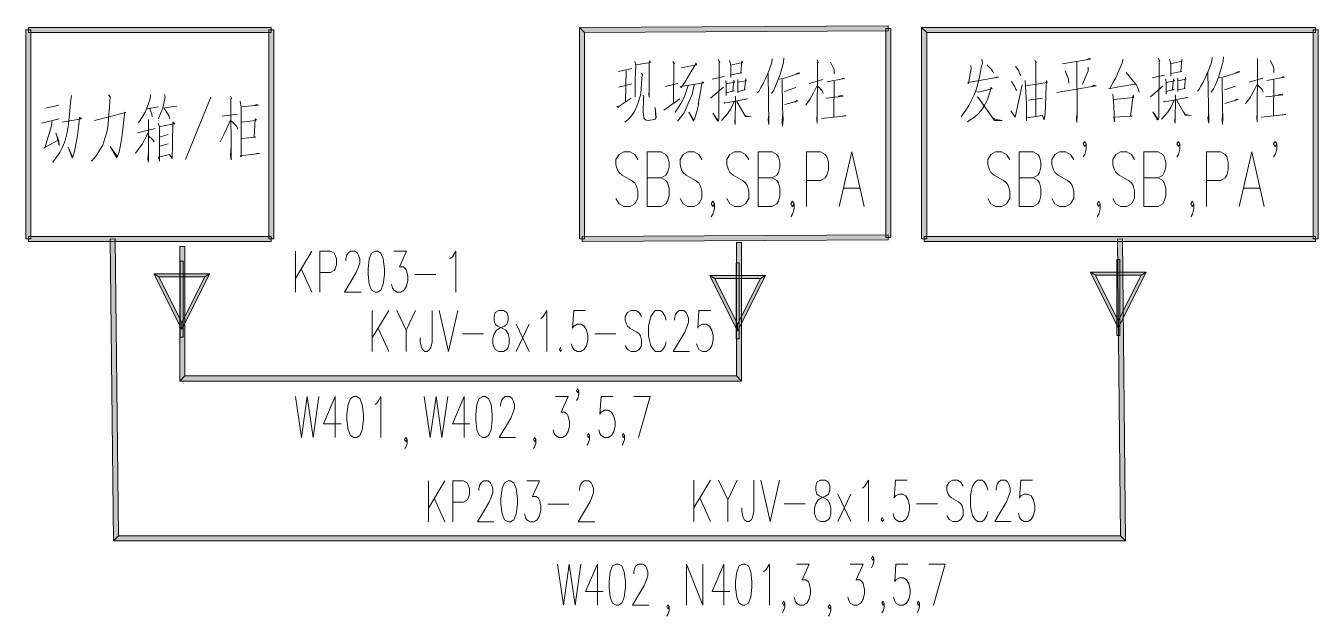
# Model space of a CAD drawing. Header units: millimetres. Extents: x 0 to 586, y 0 to 414.
# Drawn here: x 416.8 to 507.1, y 272 to 313.3 of the extents above; entities that cross this region are included whole.
import ezdxf

# ---------------------------------------------------------------- set-up
doc = ezdxf.new("R2010")
doc.units = ezdxf.units.MM

msp = doc.modelspace()

# ---------------------------------------------------------------- hatches: boundary and pattern name
h = msp.add_hatch(color=0)
h.dxf.hatch_style = 2
h.paths.add_polyline_path([(416.7505, 313.016194), (417.106806, 313.016194), (417.106806, 298.400611), (416.7505, 298.400611)])
h = msp.add_hatch(color=0)
h.dxf.hatch_style = 2
h.paths.add_polyline_path([(433.920194, 313.196111), (433.920194, 312.839806), (416.930417, 312.839806), (416.930417, 313.196111)])
h = msp.add_hatch(color=0)
h.dxf.hatch_style = 2
h.paths.add_polyline_path([(434.096583, 298.400611), (433.740278, 298.400611), (433.740278, 313.016194), (434.096583, 313.016194)])
h = msp.add_hatch(color=0)
h.dxf.hatch_style = 2
h.paths.add_polyline_path([(477.0755, 313.301944), (477.0755, 312.945639), (455.827694, 312.839806), (455.474917, 313.192583)])
h = msp.add_hatch(color=0)
h.dxf.hatch_style = 2
h.paths.add_polyline_path([(455.474917, 313.192583), (455.827694, 312.839806), (455.827694, 298.400611), (455.474917, 298.400611)])
h = msp.add_hatch(color=0)
h.dxf.hatch_style = 2
h.paths.add_polyline_path([(477.251889, 298.506444), (476.899111, 298.506444), (476.899111, 313.125556), (477.251889, 313.125556)])
h = msp.add_hatch(color=0)
h.dxf.hatch_style = 2
h.paths.add_polyline_path([(506.959306, 313.196111), (506.959306, 312.839806), (479.760139, 312.839806), (479.403833, 313.196111)])
h = msp.add_hatch(color=0)
h.dxf.hatch_style = 2
h.paths.add_polyline_path([(479.403833, 313.196111), (479.760139, 312.839806), (479.760139, 298.400611), (479.403833, 298.400611)])
h = msp.add_hatch(color=0)
h.dxf.hatch_style = 2
h.paths.add_polyline_path([(507.139222, 298.400611), (506.782917, 298.400611), (506.782917, 313.016194), (507.139222, 313.016194)])
h = msp.add_hatch(color=0)
h.dxf.hatch_style = 2
h.paths.add_polyline_path([(416.930417, 298.220694), (416.930417, 298.577), (433.920194, 298.577), (433.920194, 298.220694)])
h = msp.add_hatch(color=0)
h.dxf.hatch_style = 2
h.paths.add_polyline_path([(422.656, 298.397083), (423.008778, 298.400611), (423.223972, 277.646694), (422.871194, 277.290389)])
h = msp.add_hatch(color=0)
h.dxf.hatch_style = 2
h.paths.add_polyline_path([(455.651306, 298.220694), (455.651306, 298.577), (477.0755, 298.682833), (477.0755, 298.330056)])
h = msp.add_hatch(color=0)
h.dxf.hatch_style = 2
h.paths.add_polyline_path([(479.580222, 298.220694), (479.580222, 298.577), (506.959306, 298.577), (506.959306, 298.220694)])
h = msp.add_hatch(color=0)
h.dxf.hatch_style = 2
h.paths.add_polyline_path([(493.666639, 277.290389), (493.306806, 277.646694), (493.095139, 298.397083), (493.447917, 298.400611)])
h = msp.add_hatch(color=0)
h.dxf.hatch_style = 2
h.paths.add_polyline_path([(427.520806, 297.874972), (427.873583, 297.874972), (427.873583, 288.819167), (427.520806, 288.462861)])
h = msp.add_hatch(color=0)
h.dxf.hatch_style = 2
h.paths.add_polyline_path([(466.816722, 288.462861), (466.463944, 288.819167), (466.463944, 298.160722), (466.816722, 298.160722)])
h = msp.add_hatch(color=0)
h.dxf.hatch_style = 2
h.paths.add_polyline_path([(427.764222, 291.532028), (427.552556, 291.532028), (427.552556, 296.855444), (427.764222, 296.855444)])
h = msp.add_hatch(color=0)
h.dxf.hatch_style = 2
h.paths.add_polyline_path([(466.640333, 291.412083), (466.425139, 291.412083), (466.425139, 296.7355), (466.640333, 296.7355)])
h = msp.add_hatch(color=0)
h.dxf.hatch_style = 2
h.paths.add_polyline_path([(493.271528, 291.651972), (493.056333, 291.651972), (493.056333, 296.975389), (493.271528, 296.975389)])
h = msp.add_hatch(color=0)
h.dxf.hatch_style = 2
h.paths.add_polyline_path([(429.605722, 295.969972), (429.26, 295.754778), (426.056778, 295.754778), (425.711056, 295.969972)])
h = msp.add_hatch(color=0)
h.dxf.hatch_style = 2
h.paths.add_polyline_path([(425.711056, 295.969972), (426.056778, 295.754778), (427.658389, 292.551556), (427.658389, 292.075306)])
h = msp.add_hatch(color=0)
h.dxf.hatch_style = 2
h.paths.add_polyline_path([(427.658389, 292.075306), (427.658389, 292.551556), (429.26, 295.754778), (429.605722, 295.969972)])
h = msp.add_hatch(color=0)
h.dxf.hatch_style = 2
h.paths.add_polyline_path([(468.478306, 295.8465), (468.136111, 295.634833), (464.929361, 295.634833), (464.587167, 295.8465)])
h = msp.add_hatch(color=0)
h.dxf.hatch_style = 2
h.paths.add_polyline_path([(464.587167, 295.8465), (464.929361, 295.634833), (466.5345, 292.431611), (466.5345, 291.955361)])
h = msp.add_hatch(color=0)
h.dxf.hatch_style = 2
h.paths.add_polyline_path([(466.5345, 291.955361), (466.5345, 292.431611), (468.136111, 295.634833), (468.478306, 295.8465)])
h = msp.add_hatch(color=0)
h.dxf.hatch_style = 2
h.paths.add_polyline_path([(495.1095, 296.086389), (494.767306, 295.874722), (491.560556, 295.874722), (491.218361, 296.086389)])
h = msp.add_hatch(color=0)
h.dxf.hatch_style = 2
h.paths.add_polyline_path([(491.218361, 296.086389), (491.560556, 295.874722), (493.162167, 292.6715), (493.162167, 292.19525)])
h = msp.add_hatch(color=0)
h.dxf.hatch_style = 2
h.paths.add_polyline_path([(493.162167, 292.19525), (493.162167, 292.6715), (494.767306, 295.874722), (495.1095, 296.086389)])
h = msp.add_hatch(color=0)
h.dxf.hatch_style = 2
h.paths.add_polyline_path([(427.520806, 288.462861), (427.873583, 288.819167), (466.463944, 288.819167), (466.816722, 288.462861)])
h = msp.add_hatch(color=0)
h.dxf.hatch_style = 2
h.paths.add_polyline_path([(422.871194, 277.290389), (423.223972, 277.646694), (493.306806, 277.646694), (493.666639, 277.290389)])

# ---------------------------------------------------------------- linework, layer by layer
at = {"color": 0, "lineweight": 0}
for points in [[(416.7505, 313.016194), (417.106806, 313.016194), (417.106806, 298.400611), (416.7505, 298.400611)], [(433.920194, 313.196111), (433.920194, 312.839806), (416.930417, 312.839806), (416.930417, 313.196111)], [(434.096583, 298.400611), (433.740278, 298.400611), (433.740278, 313.016194), (434.096583, 313.016194)], [(477.0755, 313.301944), (477.0755, 312.945639), (455.827694, 312.839806), (455.474917, 313.192583)], [(455.474917, 313.192583), (455.827694, 312.839806), (455.827694, 298.400611), (455.474917, 298.400611)], [(477.251889, 298.506444), (476.899111, 298.506444), (476.899111, 313.125556), (477.251889, 313.125556)], [(506.959306, 313.196111), (506.959306, 312.839806), (479.760139, 312.839806), (479.403833, 313.196111)], [(479.403833, 313.196111), (479.760139, 312.839806), (479.760139, 298.400611), (479.403833, 298.400611)], [(507.139222, 298.400611), (506.782917, 298.400611), (506.782917, 313.016194), (507.139222, 313.016194)], [(416.930417, 298.220694), (416.930417, 298.577), (433.920194, 298.577), (433.920194, 298.220694)], [(422.656, 298.397083), (423.008778, 298.400611), (423.223972, 277.646694), (422.871194, 277.290389)], [(455.651306, 298.220694), (455.651306, 298.577), (477.0755, 298.682833), (477.0755, 298.330056)], [(479.580222, 298.220694), (479.580222, 298.577), (506.959306, 298.577), (506.959306, 298.220694)], [(493.666639, 277.290389), (493.306806, 277.646694), (493.095139, 298.397083), (493.447917, 298.400611)], [(427.520806, 297.874972), (427.873583, 297.874972), (427.873583, 288.819167), (427.520806, 288.462861)], [(441.173306, 297.550417), (440.929889, 297.412833), (440.764083, 297.003611), (440.682944, 296.319222), (440.682944, 295.91), (440.764083, 295.229139), (440.929889, 294.819917), (441.173306, 294.682333), (441.339111, 294.682333), (441.582528, 294.819917), (441.748333, 295.229139), (441.829472, 295.91), (441.829472, 296.319222), (441.748333, 297.003611), (441.582528, 297.412833), (441.339111, 297.550417)], [(466.816722, 288.462861), (466.463944, 288.819167), (466.463944, 298.160722), (466.816722, 298.160722)], [(427.764222, 291.532028), (427.552556, 291.532028), (427.552556, 296.855444), (427.764222, 296.855444)], [(466.640333, 291.412083), (466.425139, 291.412083), (466.425139, 296.7355), (466.640333, 296.7355)], [(493.271528, 291.651972), (493.056333, 291.651972), (493.056333, 296.975389), (493.271528, 296.975389)], [(429.605722, 295.969972), (429.26, 295.754778), (426.056778, 295.754778), (425.711056, 295.969972)], [(425.711056, 295.969972), (426.056778, 295.754778), (427.658389, 292.551556), (427.658389, 292.075306)], [(427.658389, 292.075306), (427.658389, 292.551556), (429.26, 295.754778), (429.605722, 295.969972)], [(468.478306, 295.8465), (468.136111, 295.634833), (464.929361, 295.634833), (464.587167, 295.8465)], [(464.587167, 295.8465), (464.929361, 295.634833), (466.5345, 292.431611), (466.5345, 291.955361)], [(466.5345, 291.955361), (466.5345, 292.431611), (468.136111, 295.634833), (468.478306, 295.8465)], [(495.1095, 296.086389), (494.767306, 295.874722), (491.560556, 295.874722), (491.218361, 296.086389)], [(491.218361, 296.086389), (491.560556, 295.874722), (493.162167, 292.6715), (493.162167, 292.19525)], [(493.162167, 292.19525), (493.162167, 292.6715), (494.767306, 295.874722), (495.1095, 296.086389)], [(449.826944, 293.394694), (449.58, 293.257111), (449.498861, 292.985472), (449.498861, 292.713833), (449.58, 292.438667), (449.745806, 292.304611), (450.073889, 292.167028), (450.317306, 292.029444), (450.483111, 291.757806), (450.56425, 291.482639), (450.56425, 291.073417), (450.483111, 290.801778), (450.401972, 290.664194), (450.155028, 290.526611), (449.826944, 290.526611), (449.58, 290.664194), (449.498861, 290.801778), (449.417722, 291.073417), (449.417722, 291.482639), (449.498861, 291.757806), (449.664667, 292.029444), (449.908083, 292.167028), (450.236167, 292.304611), (450.401972, 292.438667), (450.483111, 292.713833), (450.483111, 292.985472), (450.401972, 293.257111), (450.155028, 293.394694)], [(427.520806, 288.462861), (427.873583, 288.819167), (466.463944, 288.819167), (466.816722, 288.462861)], [(439.702222, 287.383361), (439.458806, 287.245778), (439.293, 286.836556), (439.211861, 286.155694), (439.211861, 285.746472), (439.293, 285.062083), (439.458806, 284.652861), (439.702222, 284.518806), (439.868028, 284.518806), (440.111444, 284.652861), (440.27725, 285.062083), (440.358389, 285.746472), (440.358389, 286.155694), (440.27725, 286.836556), (440.111444, 287.245778), (439.868028, 287.383361)], [(448.712167, 287.383361), (448.46875, 287.245778), (448.302944, 286.836556), (448.221806, 286.155694), (448.221806, 285.746472), (448.302944, 285.062083), (448.46875, 284.652861), (448.712167, 284.518806), (448.877972, 284.518806), (449.121389, 284.652861), (449.287194, 285.062083), (449.368333, 285.746472), (449.368333, 286.155694), (449.287194, 286.836556), (449.121389, 287.245778), (448.877972, 287.383361)], [(450.476056, 281.4955), (450.229111, 281.357917), (450.066833, 280.948694), (449.982167, 280.267833), (449.982167, 279.858611), (450.066833, 279.174222), (450.229111, 278.765), (450.476056, 278.627417), (450.638333, 278.627417), (450.885278, 278.765), (451.047556, 279.174222), (451.128694, 279.858611), (451.128694, 280.267833), (451.047556, 280.948694), (450.885278, 281.357917), (450.638333, 281.4955)], [(472.327111, 281.523722), (472.080167, 281.386139), (471.999028, 281.1145), (471.999028, 280.842861), (472.080167, 280.567694), (472.245972, 280.433639), (472.574056, 280.296056), (472.817472, 280.158472), (472.983278, 279.886833), (473.064417, 279.611667), (473.064417, 279.202444), (472.983278, 278.930806), (472.902139, 278.793222), (472.655194, 278.655639), (472.327111, 278.655639), (472.080167, 278.793222), (471.999028, 278.930806), (471.917889, 279.202444), (471.917889, 279.611667), (471.999028, 279.886833), (472.164833, 280.158472), (472.40825, 280.296056), (472.736333, 280.433639), (472.902139, 280.567694), (472.983278, 280.842861), (472.983278, 281.1145), (472.902139, 281.386139), (472.655194, 281.523722)], [(422.871194, 277.290389), (423.223972, 277.646694), (493.306806, 277.646694), (493.666639, 277.290389)], [(458.032556, 275.667611), (457.789139, 275.533556), (457.623333, 275.124333), (457.542194, 274.439944), (457.542194, 274.030722), (457.623333, 273.346333), (457.789139, 272.937111), (458.032556, 272.803056), (458.198361, 272.803056), (458.445306, 272.937111), (458.607583, 273.346333), (458.688722, 274.030722), (458.688722, 274.439944), (458.607583, 275.124333), (458.445306, 275.533556), (458.198361, 275.667611)], [(466.880222, 275.667611), (466.633278, 275.533556), (466.471, 275.124333), (466.389861, 274.439944), (466.389861, 274.030722), (466.471, 273.346333), (466.633278, 272.937111), (466.880222, 272.803056), (467.0425, 272.803056), (467.289444, 272.937111), (467.451722, 273.346333), (467.536389, 274.030722), (467.536389, 274.439944), (467.451722, 275.124333), (467.289444, 275.533556), (467.0425, 275.667611)]]:
    msp.add_lwpolyline(points, close=True, dxfattribs=at)
for points in [[(465.16925, 310.955972), (465.299778, 310.733722), (465.246861, 310.807806), (465.222167, 306.821417), (465.197472, 306.67325), (465.144556, 306.634444), (464.805889, 307.195361), (465.16925, 306.67325)], [(468.951028, 310.994778), (468.926333, 310.733722), (468.742889, 310.211611), (468.510056, 309.654222), (468.326611, 309.280278), (468.167861, 308.983944), (468.012639, 308.722889), (467.935028, 308.648806)], [(469.758889, 311.033583), (469.734194, 310.733722), (469.526056, 309.989361), (469.370833, 309.541333), (469.187389, 309.093306), (469.056861, 308.796972), (468.898111, 308.571194)], [(483.626583, 310.977139), (483.651278, 310.680806), (483.601889, 310.529111), (483.471361, 309.823556), (483.365528, 309.336722), (483.235, 308.892222), (483.079778, 308.479472), (482.896333, 308.109056), (482.712889, 307.735111), (482.50475, 307.399972), (482.321306, 307.138917), (482.166083, 306.951944)], [(489.260444, 310.642), (491.218361, 310.977139), (491.137222, 311.015944), (490.957306, 310.941861)], [(493.486722, 310.977139), (493.4585, 310.754889), (493.250361, 310.271583), (492.989306, 309.675389), (492.809389, 309.375528), (492.573028, 308.9275), (492.470722, 308.892222), (493.200972, 309.040389), (494.319278, 309.227361)], [(495.938528, 311.051222), (496.069056, 310.828972), (496.016139, 310.903056), (495.991444, 306.916667), (495.963222, 306.7685), (495.913833, 306.729694), (495.571639, 307.287083), (495.938528, 306.7685)], [(496.746389, 310.977139), (496.824, 310.642), (496.824, 309.78475), (496.824, 309.971722), (497.607167, 310.119889), (497.529556, 310.084611), (497.607167, 310.941861), (497.635389, 310.828972), (496.799306, 310.642)], [(499.720306, 311.090028), (499.695611, 310.828972), (499.512167, 310.306861), (499.275806, 309.749472), (499.095889, 309.375528), (498.937139, 309.075667), (498.781917, 308.818139), (498.704306, 308.740528)], [(500.528167, 311.125306), (500.503472, 310.828972), (500.295333, 310.084611), (500.136583, 309.636583), (499.956667, 309.188556), (499.826139, 308.892222), (499.667389, 308.666444)], [(502.877667, 311.015944), (502.927056, 310.828972), (502.902361, 310.867778), (502.877667, 306.581528), (502.849444, 306.877861), (502.877667, 307.251806)], [(459.143806, 310.3245), (458.205417, 310.10225)], [(458.727528, 310.176333), (458.699306, 307.975)], [(459.351944, 310.807806), (459.404861, 310.54675), (459.380167, 309.506056), (459.380167, 308.348944), (459.380167, 308.535917), (459.380167, 308.83225)], [(459.429556, 310.585556), (460.449083, 310.733722), (460.371472, 310.846611), (460.34325, 310.659639), (460.34325, 308.796972), (460.34325, 308.313667), (460.318556, 308.535917), (460.34325, 308.758167)], [(462.011889, 310.807806), (462.117722, 310.659639), (462.064806, 310.698444), (462.040111, 307.865639)], [(462.586917, 310.359778), (463.655833, 310.585556), (463.631139, 310.698444), (462.847972, 309.354361), (462.586917, 308.983944), (462.534, 309.058028), (464.177944, 309.319083), (464.047417, 309.393167), (463.945111, 308.684083), (463.786361, 307.826833), (463.814583, 307.865639), (463.655833, 307.230639), (463.525306, 306.782611), (463.447694, 306.634444), (463.133722, 307.269444), (463.475917, 306.708528)], [(465.977111, 310.881889), (466.05825, 310.54675), (466.05825, 309.6895), (466.05825, 309.876472), (466.837889, 310.024639), (466.760278, 309.989361), (466.837889, 310.846611), (466.866111, 310.733722), (466.030028, 310.54675)], [(472.108389, 310.920694), (472.161306, 310.733722), (472.133083, 310.772528), (472.108389, 306.486278), (472.083694, 306.782611), (472.108389, 307.156556)], [(473.022083, 310.772528), (473.177306, 310.472667), (473.283139, 310.250417), (473.283139, 309.950556)], [(482.843417, 310.529111), (482.871639, 310.306861), (482.688194, 309.262639), (482.635278, 309.336722), (484.773111, 309.710667), (484.642583, 309.710667), (484.487361, 309.675389)], [(483.96525, 310.567917), (484.279222, 310.271583), (484.381528, 310.119889), (484.434444, 310.010528)], [(485.972556, 310.455028), (486.208917, 310.158694), (486.261833, 309.971722), (486.339444, 309.823556)], [(487.33075, 310.903056), (487.408361, 310.716083), (487.383667, 310.828972), (487.383667, 306.99075)], [(489.443889, 310.158694), (489.676722, 309.5625), (489.704944, 309.301444)], [(490.25175, 310.790167), (490.276444, 307.138917), (490.25175, 306.542722), (490.227056, 306.803778), (490.25175, 307.103639)], [(491.059611, 310.41975), (491.059611, 310.158694), (490.668028, 309.227361)], [(493.719556, 310.045806), (494.425111, 309.153278), (494.530944, 308.966306), (494.580333, 308.818139), (494.608556, 308.666444)], [(499.434556, 310.045806), (499.483944, 306.507444), (499.434556, 306.842583), (499.483944, 307.177722)], [(500.214194, 309.675389), (500.47525, 309.710667), (501.65, 310.084611), (501.572389, 310.119889), (501.36425, 310.010528)], [(503.787833, 310.867778), (503.946583, 310.567917), (504.048889, 310.345667), (504.048889, 310.045806)], [(458.230111, 309.019222), (459.143806, 309.245)], [(459.796444, 309.989361), (459.902278, 309.876472), (459.849361, 309.876472), (459.821139, 309.319083), (459.796444, 308.83225), (459.743528, 308.461833), (459.690611, 308.313667), (459.613, 308.013806), (459.482472, 307.678667), (459.32725, 307.304722), (459.119111, 307.008389), (458.88275, 306.747333), (458.649917, 306.560361)], [(461.465083, 309.058028), (462.354083, 309.280278)], [(463.084333, 309.132111), (462.847972, 308.423028), (462.586917, 307.865639), (462.562222, 307.865639), (462.325861, 307.491694), (462.170639, 307.269444)], [(463.500611, 309.167389), (463.345389, 308.497111), (463.084333, 307.865639), (462.795056, 307.230639), (462.509306, 306.860222), (462.325861, 306.634444)], [(464.752972, 309.580139), (465.61375, 309.763583)], [(465.716056, 309.46725), (465.744278, 309.245), (465.744278, 308.423028), (465.744278, 308.61), (466.291083, 308.758167), (466.188778, 308.758167), (466.266389, 309.506056), (466.315778, 309.354361), (465.744278, 309.245)], [(466.552139, 309.541333), (466.552139, 309.354361), (466.552139, 308.61), (466.552139, 308.722889), (467.07425, 308.83225), (467.021333, 308.83225), (467.098944, 309.615417), (467.127167, 309.46725), (466.552139, 309.354361)], [(468.665278, 309.950556), (468.718194, 306.412194), (468.665278, 306.747333), (468.718194, 307.082472)], [(469.448444, 309.580139), (469.7095, 309.615417), (470.880722, 309.989361), (470.803111, 310.024639), (470.594972, 309.915278)], [(469.656583, 309.541333), (469.681278, 307.5305), (469.7095, 306.782611), (469.681278, 306.299306), (469.656583, 306.560361), (469.681278, 307.043667)], [(472.133083, 309.167389), (471.847333, 308.61), (471.610972, 308.200778), (471.300528, 307.75275)], [(471.533361, 309.280278), (472.499972, 309.541333)], [(472.785722, 309.393167), (474.013389, 309.615417), (473.935778, 309.654222), (473.752333, 309.580139)], [(473.283139, 309.428444), (473.254917, 306.934306)], [(485.633889, 307.364694), (485.947861, 306.916667), (486.445278, 309.188556)], [(485.686806, 309.414333), (485.923167, 309.040389), (486.000778, 308.853417), (486.053694, 308.779333)], [(486.653417, 309.488417), (486.678111, 309.114472), (486.731028, 307.848), (486.731028, 307.029556), (486.731028, 306.655611), (486.731028, 306.877861), (487.852861, 307.029556), (487.983389, 306.729694), (488.036306, 307.177722), (488.085694, 308.370111), (488.085694, 308.479472), (488.138611, 309.488417), (488.191528, 309.336722), (486.702806, 309.114472)], [(488.868861, 308.631167), (491.609944, 309.114472), (491.479417, 309.153278), (491.295972, 309.040389)], [(495.52225, 309.675389), (496.383028, 309.858833)], [(496.485333, 309.5625), (496.513556, 309.336722), (496.513556, 308.518278), (496.513556, 308.70525), (497.060361, 308.853417), (496.954528, 308.853417), (497.032139, 309.597778), (497.085056, 309.449611), (496.513556, 309.336722)], [(497.321417, 309.636583), (497.321417, 309.449611), (497.321417, 308.70525), (497.321417, 308.818139), (497.843528, 308.9275), (497.790611, 308.9275), (497.868222, 309.710667), (497.892917, 309.5625), (497.321417, 309.449611)], [(500.425861, 309.636583), (500.450556, 307.62575), (500.47525, 306.877861), (500.450556, 306.394556), (500.425861, 306.655611), (500.450556, 307.138917)], [(502.902361, 309.262639), (502.616611, 308.70525), (502.38025, 308.296028), (502.066278, 307.848)], [(502.302639, 309.375528), (503.26925, 309.636583)], [(502.927056, 309.153278), (503.216333, 308.853417), (503.293944, 308.666444)], [(503.555, 309.488417), (504.779139, 309.710667), (504.701528, 309.749472), (504.518083, 309.675389)], [(504.048889, 309.523694), (504.024194, 307.029556)], [(418.630806, 303.776944), (418.891861, 304.112083), (419.128222, 304.447222), (419.283444, 304.782361), (419.466889, 305.191583), (419.622111, 305.748972), (419.699722, 306.235806), (419.752639, 306.680306), (419.83025, 307.354111), (419.883167, 307.950306), (419.936083, 308.433611)], [(422.543111, 308.468889), (422.673639, 308.320722), (422.648944, 308.359528), (422.596028, 307.611639), (422.543111, 306.867278), (422.518417, 306.383972), (422.412583, 305.861861), (422.282056, 305.413833), (422.126833, 304.969333), (421.918694, 304.630667), (421.657639, 304.221444), (421.498889, 304.034472), (421.343667, 303.851028)], [(425.464111, 308.507694), (425.464111, 308.320722), (425.308889, 307.798611), (425.10075, 307.2765), (424.892611, 306.906083), (424.631556, 306.532139)], [(426.455417, 308.507694), (426.483639, 308.320722), (426.324889, 307.537556), (426.169667, 307.167139), (426.039139, 306.793194)], [(429.690389, 308.32425), (427.908861, 303.956861)], [(431.066222, 308.394806), (431.143833, 308.246639), (431.090917, 308.207833), (431.119139, 303.925111), (431.066222, 304.26025), (431.119139, 304.891722)], [(458.074889, 307.678667), (458.180722, 307.604583), (458.258333, 307.678667), (459.090889, 308.236056)], [(459.926972, 308.461833), (459.979889, 308.313667), (459.951667, 308.236056), (459.926972, 307.304722), (459.951667, 307.082472), (459.979889, 306.860222), (460.0575, 306.747333), (460.135111, 306.708528), (460.290333, 306.67325), (460.681917, 306.747333), (460.78775, 306.782611), (460.840667, 306.860222), (460.763056, 307.604583), (460.812444, 306.860222), (460.763056, 306.782611)], [(464.647139, 308.236056), (465.536139, 309.019222)], [(466.368694, 308.38775), (466.396917, 308.313667), (466.368694, 306.412194), (466.344, 306.599167), (466.368694, 306.860222)], [(469.811806, 308.722889), (470.594972, 308.983944)], [(472.161306, 309.058028), (472.447056, 308.758167), (472.524667, 308.571194)], [(472.708111, 308.274861), (472.785722, 308.236056), (473.907556, 308.38775), (473.829944, 308.423028), (473.568889, 308.38775)], [(483.235, 308.70525), (483.365528, 308.666444), (484.332139, 308.892222), (484.251, 309.001583), (484.201611, 308.740528), (484.018167, 308.144333), (483.834722, 307.773917), (483.601889, 307.399972), (483.312611, 307.103639), (483.026861, 306.877861), (482.7905, 306.729694), (482.610583, 306.581528)], [(483.287917, 308.331306), (483.365528, 308.296028), (484.512056, 306.690889), (485.034167, 306.690889), (484.512056, 306.7685), (484.303917, 306.951944)], [(487.852861, 308.257222), (486.88625, 308.109056)], [(492.781167, 308.518278), (492.834083, 308.109056), (492.887, 306.581528), (492.858778, 306.916667), (494.139361, 306.99075), (494.008833, 306.99075), (494.192278, 308.444194), (494.241667, 308.296028), (492.858778, 308.144333)], [(495.416417, 308.331306), (496.301889, 309.114472)], [(496.330111, 308.034972), (496.383028, 307.996167), (497.99875, 308.296028), (497.921139, 308.296028), (497.762389, 308.257222)], [(497.137972, 308.479472), (497.162667, 308.405389), (497.137972, 306.507444), (497.113278, 306.690889), (497.137972, 306.951944)], [(500.581083, 308.818139), (501.36425, 309.075667)], [(503.477389, 308.370111), (503.555, 308.331306), (504.676833, 308.479472), (504.599222, 308.518278), (504.338167, 308.479472)], [(418.136917, 307.537556), (419.047083, 307.763333)], [(425.231278, 307.502278), (426.039139, 307.650444)], [(425.414722, 307.502278), (425.569944, 307.128333), (425.594639, 306.941361)], [(427.316194, 307.68925), (426.300194, 307.537556)], [(426.455417, 307.502278), (426.769389, 306.980167), (426.794083, 306.793194)], [(431.743556, 308.024389), (431.821167, 307.611639), (431.821167, 304.147361), (431.743556, 304.221444), (433.098222, 304.373139), (432.995917, 304.408417), (432.734861, 304.334333)], [(431.821167, 307.650444), (433.020611, 307.763333), (432.890083, 307.798611), (432.710167, 307.724528)], [(461.362778, 307.417611), (462.484611, 308.200778)], [(466.291083, 308.013806), (466.05825, 307.491694), (465.821889, 307.156556), (465.638444, 306.934306), (465.405611, 306.67325)], [(465.560833, 307.939722), (465.61375, 307.900917), (467.229472, 308.200778), (467.151861, 308.200778), (466.996639, 308.161972)], [(466.474528, 308.013806), (467.07425, 306.969583), (467.490528, 306.934306), (467.07425, 307.008389), (466.943722, 307.195361)], [(469.840028, 307.791556), (470.778417, 308.052611), (470.672583, 308.087889), (470.542056, 307.975)], [(497.060361, 308.109056), (496.824, 307.586944), (496.591167, 307.251806), (496.407722, 307.029556), (496.171361, 306.7685)], [(497.243806, 308.109056), (497.843528, 307.064833), (498.259806, 307.029556), (497.843528, 307.103639), (497.713, 307.287083)], [(500.605778, 307.883278), (501.547694, 308.144333), (501.441861, 308.183139), (501.311333, 308.07025)], [(417.847639, 306.496861), (419.075306, 306.793194)], [(418.577889, 306.606222), (418.553194, 306.309889), (418.084, 304.782361), (417.978167, 304.743556), (419.022389, 305.304472), (418.838944, 305.823056), (419.047083, 305.265667), (419.075306, 304.930528), (418.969472, 305.413833)], [(419.283444, 306.570944), (420.638111, 306.793194), (420.511111, 306.906083), (420.458194, 306.383972), (420.352361, 305.639611), (420.250056, 305.004611), (420.144222, 304.521306), (420.038389, 304.147361), (419.989, 304.073278), (419.699722, 304.817639), (420.013694, 304.147361)], [(421.551806, 306.680306), (423.742556, 307.241222), (423.664944, 307.2765), (423.612028, 306.719111), (423.534417, 306.084111), (423.456806, 305.526722), (423.379194, 304.969333), (423.273361, 304.4825), (423.171056, 304.186167), (423.118139, 304.073278), (422.648944, 304.856444), (423.142833, 304.186167)], [(425.333583, 306.757917), (425.333583, 303.776944), (425.284194, 303.960389), (425.333583, 304.4825)], [(426.014444, 306.496861), (426.092056, 306.235806), (426.092056, 305.304472), (426.092056, 304.782361), (426.092056, 304.186167), (426.092056, 303.851028), (426.039139, 304.112083), (426.794083, 304.295528), (426.977528, 304.034472), (427.00575, 305.004611), (427.030444, 306.570944), (427.160972, 306.458056), (426.952833, 306.41925), (426.063833, 306.235806)], [(431.090917, 306.757917), (430.829861, 306.197), (430.621722, 305.748972), (430.438278, 305.378556), (430.335972, 305.191583)], [(430.491194, 306.980167), (431.560111, 307.128333)], [(431.143833, 306.645028), (431.507194, 306.271083), (431.588333, 306.084111)], [(431.849389, 306.570944), (432.787778, 306.680306), (432.890083, 306.757917), (432.787778, 306.793194), (432.710167, 305.526722), (432.840694, 305.526722), (431.849389, 305.413833)], [(472.394139, 306.821417), (474.115694, 307.008389), (473.985167, 307.008389), (473.674722, 306.969583)], [(503.163417, 306.916667), (504.884972, 307.103639), (504.754444, 307.103639), (504.440472, 307.064833)], [(425.308889, 305.823056), (425.10075, 305.413833), (424.917306, 305.043417), (424.684472, 304.743556), (424.423417, 304.408417)], [(424.553944, 305.823056), (425.802778, 306.122917)], [(425.308889, 305.639611), (425.622861, 305.33975), (425.725167, 305.191583)], [(426.092056, 305.526722), (426.716472, 305.713694)], [(426.11675, 304.891722), (426.716472, 305.043417)], [(490.9185, 305.046944), (490.809139, 304.8635), (490.699778, 305.046944), (490.809139, 305.226861), (490.9185, 305.046944), (490.9185, 304.683583), (490.809139, 304.316694), (490.699778, 304.136778)], [(497.469583, 305.046944), (497.360222, 304.8635), (497.250861, 305.046944), (497.360222, 305.226861), (497.469583, 305.046944), (497.469583, 304.683583), (497.360222, 304.316694), (497.250861, 304.136778)], [(504.239389, 305.046944), (504.130028, 304.8635), (504.020667, 305.046944), (504.130028, 305.226861), (504.239389, 305.046944), (504.239389, 304.683583), (504.130028, 304.316694), (504.020667, 304.136778)], [(459.556556, 303.953333), (459.337833, 304.316694), (459.00975, 304.500139), (458.572306, 304.500139), (458.244222, 304.316694), (458.0255, 303.953333), (458.0255, 303.589972), (458.134861, 303.226611), (458.244222, 303.043167), (458.462944, 302.86325), (459.119111, 302.499889), (459.337833, 302.316444), (459.447194, 302.133), (459.556556, 301.769639), (459.556556, 301.222833), (459.337833, 300.859472), (459.00975, 300.679556), (458.572306, 300.679556), (458.244222, 300.859472), (458.0255, 301.222833)], [(460.212722, 300.679556), (460.212722, 304.500139), (461.193444, 304.500139), (461.521528, 304.316694), (461.630889, 304.136778), (461.74025, 303.773417), (461.74025, 303.410056), (461.630889, 303.043167), (461.521528, 302.86325), (461.193444, 302.679806)], [(464.033306, 303.953333), (463.814583, 304.316694), (463.4865, 304.500139), (463.049056, 304.500139), (462.7245, 304.316694), (462.505778, 303.953333), (462.505778, 303.589972), (462.615139, 303.226611), (462.7245, 303.043167), (462.943222, 302.86325), (463.595861, 302.499889), (463.814583, 302.316444), (463.923944, 302.133), (464.033306, 301.769639), (464.033306, 301.222833), (463.814583, 300.859472), (463.4865, 300.679556), (463.049056, 300.679556), (462.7245, 300.859472), (462.505778, 301.222833)], [(467.310611, 303.953333), (467.091889, 304.316694), (466.763806, 304.500139), (466.326361, 304.500139), (465.998278, 304.316694), (465.779556, 303.953333), (465.779556, 303.589972), (465.888917, 303.226611), (465.998278, 303.043167), (466.217, 302.86325), (466.873167, 302.499889), (467.091889, 302.316444), (467.20125, 302.133), (467.310611, 301.769639), (467.310611, 301.222833), (467.091889, 300.859472), (466.763806, 300.679556), (466.326361, 300.679556), (465.998278, 300.859472), (465.779556, 301.222833)], [(467.966778, 300.679556), (467.966778, 304.500139), (468.9475, 304.500139), (469.275583, 304.316694), (469.384944, 304.136778), (469.494306, 303.773417), (469.494306, 303.410056), (469.384944, 303.043167), (469.275583, 302.86325), (468.9475, 302.679806)], [(471.349917, 300.679556), (471.349917, 304.500139), (472.334167, 304.500139), (472.66225, 304.316694), (472.771611, 304.136778), (472.880972, 303.773417), (472.880972, 303.226611), (472.771611, 302.86325), (472.66225, 302.679806), (472.334167, 302.499889), (471.349917, 302.499889)], [(473.642972, 300.679556), (474.517861, 304.500139), (475.39275, 300.679556)], [(485.566861, 303.953333), (485.348139, 304.316694), (485.020056, 304.500139), (484.582611, 304.500139), (484.254528, 304.316694), (484.035806, 303.953333), (484.035806, 303.589972), (484.145167, 303.226611), (484.254528, 303.043167), (484.47325, 302.86325), (485.129417, 302.499889), (485.348139, 302.316444), (485.4575, 302.133), (485.566861, 301.769639), (485.566861, 301.222833), (485.348139, 300.859472), (485.020056, 300.679556), (484.582611, 300.679556), (484.254528, 300.859472), (484.035806, 301.222833)], [(486.2195, 300.679556), (486.2195, 304.500139), (487.20375, 304.500139), (487.531833, 304.316694), (487.641194, 304.136778), (487.750556, 303.773417), (487.750556, 303.410056), (487.641194, 303.043167), (487.531833, 302.86325), (487.20375, 302.679806)], [(490.043611, 303.953333), (489.824889, 304.316694), (489.496806, 304.500139), (489.059361, 304.500139), (488.731278, 304.316694), (488.516083, 303.953333), (488.516083, 303.589972), (488.625444, 303.226611), (488.731278, 303.043167), (488.95, 302.86325), (489.606167, 302.499889), (489.824889, 302.316444), (489.93425, 302.133), (490.043611, 301.769639), (490.043611, 301.222833), (489.824889, 300.859472), (489.496806, 300.679556), (489.059361, 300.679556), (488.731278, 300.859472), (488.516083, 301.222833)], [(494.301639, 303.953333), (494.082917, 304.316694), (493.754833, 304.500139), (493.320917, 304.500139), (492.992833, 304.316694), (492.774111, 303.953333), (492.774111, 303.589972), (492.883472, 303.226611), (492.992833, 303.043167), (493.211556, 302.86325), (493.864194, 302.499889), (494.082917, 302.316444), (494.192278, 302.133), (494.301639, 301.769639), (494.301639, 301.222833), (494.082917, 300.859472), (493.754833, 300.679556), (493.320917, 300.679556), (492.992833, 300.859472), (492.774111, 301.222833)], [(494.957806, 300.679556), (494.957806, 304.500139), (495.942056, 304.500139), (496.266611, 304.316694), (496.375972, 304.136778), (496.485333, 303.773417), (496.485333, 303.410056), (496.375972, 303.043167), (496.266611, 302.86325), (495.942056, 302.679806)], [(499.325194, 300.679556), (499.325194, 304.500139), (500.309444, 304.500139), (500.637528, 304.316694), (500.746889, 304.136778), (500.85625, 303.773417), (500.85625, 303.226611), (500.746889, 302.86325), (500.637528, 302.679806), (500.309444, 302.499889), (499.325194, 302.499889)], [(501.61825, 300.679556), (502.493139, 304.500139), (503.368028, 300.679556)], [(460.212722, 302.679806), (461.193444, 302.679806), (461.521528, 302.499889), (461.630889, 302.316444), (461.74025, 301.953083), (461.74025, 301.406278), (461.630889, 301.042917), (461.521528, 300.859472), (461.193444, 300.679556), (460.212722, 300.679556)], [(467.966778, 302.679806), (468.9475, 302.679806), (469.275583, 302.499889), (469.384944, 302.316444), (469.494306, 301.953083), (469.494306, 301.406278), (469.384944, 301.042917), (469.275583, 300.859472), (468.9475, 300.679556), (467.966778, 300.679556)], [(473.971056, 301.953083), (475.064667, 301.953083)], [(486.2195, 302.679806), (487.20375, 302.679806), (487.531833, 302.499889), (487.641194, 302.316444), (487.750556, 301.953083), (487.750556, 301.406278), (487.641194, 301.042917), (487.531833, 300.859472), (487.20375, 300.679556), (486.2195, 300.679556)], [(494.957806, 302.679806), (495.942056, 302.679806), (496.266611, 302.499889), (496.375972, 302.316444), (496.485333, 301.953083), (496.485333, 301.406278), (496.375972, 301.042917), (496.266611, 300.859472), (495.942056, 300.679556), (494.957806, 300.679556)], [(501.946333, 301.953083), (503.039944, 301.953083)], [(464.908194, 300.859472), (464.798833, 300.679556), (464.689472, 300.859472), (464.798833, 301.042917), (464.908194, 300.859472), (464.908194, 300.496111), (464.798833, 300.13275), (464.689472, 299.949306)], [(470.478556, 300.859472), (470.369194, 300.679556), (470.259833, 300.859472), (470.369194, 301.042917), (470.478556, 300.859472), (470.478556, 300.496111), (470.369194, 300.13275), (470.259833, 299.949306)], [(491.899222, 300.859472), (491.789861, 300.679556), (491.6805, 300.859472), (491.789861, 301.042917), (491.899222, 300.859472), (491.899222, 300.496111), (491.789861, 300.13275), (491.6805, 299.949306)], [(498.453833, 300.859472), (498.344472, 300.679556), (498.235111, 300.859472), (498.344472, 301.042917), (498.453833, 300.859472), (498.453833, 300.496111), (498.344472, 300.13275), (498.235111, 299.949306)], [(435.606472, 294.682333), (435.606472, 297.550417)], [(436.753, 297.550417), (435.606472, 295.638361)], [(437.3245, 294.682333), (437.3245, 297.550417), (438.061806, 297.550417), (438.30875, 297.412833), (438.389889, 297.27525), (438.471028, 297.003611), (438.471028, 296.594389), (438.389889, 296.319222), (438.30875, 296.185167), (438.061806, 296.047583), (437.3245, 296.047583)], [(439.127194, 296.866028), (439.127194, 297.003611), (439.208333, 297.27525), (439.289472, 297.412833), (439.455278, 297.550417), (439.783361, 297.550417), (439.945639, 297.412833), (440.026778, 297.27525), (440.107917, 297.003611), (440.107917, 296.728444), (440.026778, 296.456806), (439.8645, 296.047583), (439.046056, 294.682333), (440.192583, 294.682333)], [(442.485639, 297.550417), (443.385222, 297.550417), (442.894861, 296.456806), (443.141806, 296.456806), (443.304083, 296.319222), (443.385222, 296.185167), (443.466361, 295.775944), (443.466361, 295.500778), (443.385222, 295.091556), (443.222944, 294.819917), (442.976, 294.682333), (442.729056, 294.682333), (442.485639, 294.819917), (442.4045, 294.953972), (442.319833, 295.229139)], [(446.415583, 297.003611), (446.581389, 297.141194), (446.824806, 297.550417), (446.824806, 294.682333)], [(436.015694, 296.319222), (436.753, 294.682333)], [(443.96025, 295.91), (445.434861, 295.91)], [(440.979278, 290.526611), (440.979278, 293.394694)], [(442.129333, 293.394694), (440.979278, 291.482639)], [(442.700833, 293.394694), (443.357, 292.029444), (444.013167, 293.394694)], [(445.159694, 293.394694), (445.159694, 291.211), (445.075028, 290.801778), (444.993889, 290.664194), (444.831611, 290.526611), (444.665806, 290.526611), (444.503528, 290.664194), (444.422389, 290.801778), (444.337722, 291.211), (444.337722, 291.482639)], [(445.650056, 293.394694), (446.306222, 290.526611), (446.958861, 293.394694)], [(452.776167, 292.847889), (452.938444, 292.985472), (453.185389, 293.394694), (453.185389, 290.526611)], [(455.887667, 293.394694), (455.069222, 293.394694), (454.988083, 292.167028), (455.069222, 292.304611), (455.316167, 292.438667), (455.559583, 292.438667), (455.806528, 292.304611), (455.968806, 292.029444), (456.053472, 291.620222), (456.053472, 291.348583), (455.968806, 290.939361), (455.806528, 290.664194), (455.559583, 290.526611), (455.316167, 290.526611), (455.069222, 290.664194), (454.988083, 290.801778), (454.903417, 291.073417)], [(459.821139, 292.985472), (459.655333, 293.257111), (459.408389, 293.394694), (459.083833, 293.394694), (458.836889, 293.257111), (458.674611, 292.985472), (458.674611, 292.713833), (458.75575, 292.438667), (458.836889, 292.304611), (458.999167, 292.167028), (459.493056, 291.891861), (459.655333, 291.757806), (459.736472, 291.620222), (459.821139, 291.348583), (459.821139, 290.939361), (459.655333, 290.664194), (459.408389, 290.526611), (459.083833, 290.526611), (458.836889, 290.664194), (458.674611, 290.939361)], [(461.539167, 292.713833), (461.458028, 292.985472), (461.292222, 293.257111), (461.129944, 293.394694), (460.801861, 293.394694), (460.639583, 293.257111), (460.473778, 292.985472), (460.392639, 292.713833), (460.3115, 292.304611), (460.3115, 291.620222), (460.392639, 291.211), (460.473778, 290.939361), (460.639583, 290.664194), (460.801861, 290.526611), (461.129944, 290.526611), (461.292222, 290.664194), (461.458028, 290.939361), (461.539167, 291.211)], [(462.114194, 292.713833), (462.114194, 292.847889), (462.195333, 293.123056), (462.276472, 293.257111), (462.442278, 293.394694), (462.766833, 293.394694), (462.932639, 293.257111), (463.013778, 293.123056), (463.094917, 292.847889), (463.094917, 292.57625), (463.013778, 292.304611), (462.8515, 291.891861), (462.029528, 290.526611), (463.176056, 290.526611)], [(464.650667, 293.394694), (463.832222, 293.394694), (463.751083, 292.167028), (463.832222, 292.304611), (464.079167, 292.438667), (464.326111, 292.438667), (464.569528, 292.304611), (464.735333, 292.029444), (464.816472, 291.620222), (464.816472, 291.348583), (464.735333, 290.939361), (464.569528, 290.664194), (464.326111, 290.526611), (464.079167, 290.526611), (463.832222, 290.664194), (463.751083, 290.801778), (463.669944, 291.073417)], [(441.392028, 292.167028), (442.129333, 290.526611)], [(443.357, 292.029444), (443.357, 290.526611)], [(451.054611, 290.526611), (451.957722, 292.438667)], [(451.957722, 290.526611), (451.054611, 292.438667)], [(447.286944, 291.757806), (448.761556, 291.757806)], [(456.543833, 291.757806), (458.018444, 291.757806)], [(454.169639, 290.801778), (454.084972, 290.664194), (454.169639, 290.526611), (454.250778, 290.664194)], [(455.429056, 287.792583), (455.347917, 287.658528), (455.266778, 287.792583), (455.347917, 287.930167), (455.429056, 287.792583), (455.429056, 287.520944), (455.347917, 287.245778), (455.266778, 287.111722)], [(435.606472, 287.383361), (436.019222, 284.518806), (436.428444, 287.383361), (436.837667, 284.518806), (437.246889, 287.383361)], [(438.393417, 287.383361), (437.574972, 285.471306), (438.802639, 285.471306)], [(438.393417, 287.383361), (438.393417, 284.518806)], [(441.176833, 286.836556), (441.342639, 286.974139), (441.586056, 287.383361), (441.586056, 284.518806)], [(444.616417, 287.383361), (445.025639, 284.518806), (445.438389, 287.383361), (445.847611, 284.518806), (446.256833, 287.383361)], [(447.403361, 287.383361), (446.584917, 285.471306), (447.812583, 285.471306)], [(447.403361, 287.383361), (447.403361, 284.518806)], [(449.943361, 286.7025), (449.943361, 286.836556), (450.0245, 287.111722), (450.105639, 287.245778), (450.267917, 287.383361), (450.596, 287.383361), (450.761806, 287.245778), (450.842944, 287.111722), (450.924083, 286.836556), (450.924083, 286.564917), (450.842944, 286.293278), (450.677139, 285.880528), (449.858694, 284.518806), (451.005222, 284.518806)], [(453.792167, 287.383361), (454.69175, 287.383361), (454.201389, 286.293278), (454.444806, 286.293278), (454.610611, 286.155694), (454.69175, 286.018111), (454.772889, 285.608889), (454.772889, 285.33725), (454.69175, 284.928028), (454.529472, 284.652861), (454.282528, 284.518806), (454.035583, 284.518806), (453.792167, 284.652861), (453.711028, 284.790444), (453.626361, 285.062083)], [(457.80325, 287.383361), (456.984806, 287.383361), (456.903667, 286.155694), (456.984806, 286.293278), (457.23175, 286.427333), (457.478694, 286.427333), (457.722111, 286.293278), (457.887917, 286.018111), (457.969056, 285.608889), (457.969056, 285.33725), (457.887917, 284.928028), (457.722111, 284.652861), (457.478694, 284.518806), (457.23175, 284.518806), (456.984806, 284.652861), (456.903667, 284.790444), (456.822528, 285.062083)], [(459.277861, 287.383361), (460.424389, 287.383361), (459.605944, 284.518806)], [(456.166361, 284.652861), (456.085222, 284.518806), (456.004083, 284.652861), (456.085222, 284.790444), (456.166361, 284.652861), (456.166361, 284.381222), (456.085222, 284.106056), (456.004083, 283.972)], [(458.625222, 284.652861), (458.540556, 284.518806), (458.459417, 284.652861), (458.540556, 284.790444), (458.625222, 284.652861), (458.625222, 284.381222), (458.540556, 284.106056), (458.459417, 283.972)], [(443.258222, 283.742694), (443.32525, 283.852056), (443.409917, 284.106056), (443.409917, 284.38475), (443.32525, 284.522333), (443.244111, 284.38475), (443.32525, 284.243639), (443.409917, 284.38475)], [(452.268167, 283.742694), (452.335194, 283.852056), (452.419861, 284.106056), (452.419861, 284.38475), (452.335194, 284.522333), (452.254056, 284.38475), (452.335194, 284.243639), (452.419861, 284.38475)], [(444.905694, 278.627417), (444.905694, 281.4955)], [(446.052222, 281.4955), (444.905694, 279.583444)], [(446.623722, 278.627417), (446.623722, 281.4955), (447.361028, 281.4955), (447.607972, 281.357917), (447.689111, 281.220333), (447.77025, 280.948694), (447.77025, 280.539472), (447.689111, 280.267833), (447.607972, 280.13025), (447.361028, 279.992667), (446.623722, 279.992667)], [(448.426417, 280.811111), (448.426417, 280.948694), (448.507556, 281.220333), (448.592222, 281.357917), (448.7545, 281.4955), (449.082583, 281.4955), (449.244861, 281.357917), (449.329528, 281.220333), (449.410667, 280.948694), (449.410667, 280.677056), (449.329528, 280.401889), (449.163722, 279.992667), (448.345278, 278.627417), (449.491806, 278.627417)], [(451.784861, 281.4955), (452.687972, 281.4955), (452.194083, 280.401889), (452.441028, 280.401889), (452.603306, 280.267833), (452.687972, 280.13025), (452.769111, 279.721028), (452.769111, 279.445861), (452.687972, 279.036639), (452.522167, 278.765), (452.275222, 278.627417), (452.031806, 278.627417), (451.784861, 278.765), (451.703722, 278.902583), (451.622583, 279.174222)], [(455.471389, 280.811111), (455.471389, 280.948694), (455.552528, 281.220333), (455.633667, 281.357917), (455.799472, 281.4955), (456.127556, 281.4955), (456.289833, 281.357917), (456.370972, 281.220333), (456.455639, 280.948694), (456.455639, 280.677056), (456.370972, 280.401889), (456.208694, 279.992667), (455.39025, 278.627417), (456.536778, 278.627417)], [(463.479444, 278.655639), (463.479444, 281.523722)], [(464.6295, 281.523722), (463.479444, 279.611667)], [(465.201, 281.523722), (465.857167, 280.158472), (466.513333, 281.523722)], [(467.659861, 281.523722), (467.659861, 279.340028), (467.575194, 278.930806), (467.494056, 278.793222), (467.331778, 278.655639), (467.165972, 278.655639), (467.003694, 278.793222), (466.922556, 278.930806), (466.837889, 279.340028), (466.837889, 279.611667)], [(468.150222, 281.523722), (468.806389, 278.655639), (469.459028, 281.523722)], [(475.276333, 280.976917), (475.438611, 281.1145), (475.685556, 281.523722), (475.685556, 278.655639)], [(478.387833, 281.523722), (477.569389, 281.523722), (477.48825, 280.296056), (477.569389, 280.433639), (477.816333, 280.567694), (478.05975, 280.567694), (478.306694, 280.433639), (478.468972, 280.158472), (478.553639, 279.74925), (478.553639, 279.477611), (478.468972, 279.068389), (478.306694, 278.793222), (478.05975, 278.655639), (477.816333, 278.655639), (477.569389, 278.793222), (477.48825, 278.930806), (477.403583, 279.202444)], [(482.321306, 281.1145), (482.1555, 281.386139), (481.908556, 281.523722), (481.584, 281.523722), (481.337056, 281.386139), (481.17125, 281.1145), (481.17125, 280.842861), (481.255917, 280.567694), (481.337056, 280.433639), (481.499333, 280.296056), (481.993222, 280.020889), (482.1555, 279.886833), (482.236639, 279.74925), (482.321306, 279.477611), (482.321306, 279.068389), (482.1555, 278.793222), (481.908556, 278.655639), (481.584, 278.655639), (481.337056, 278.793222), (481.17125, 279.068389)], [(484.039333, 280.842861), (483.958194, 281.1145), (483.792389, 281.386139), (483.630111, 281.523722), (483.302028, 281.523722), (483.13975, 281.386139), (482.973944, 281.1145), (482.892806, 280.842861), (482.811667, 280.433639), (482.811667, 279.74925), (482.892806, 279.340028), (482.973944, 279.068389), (483.13975, 278.793222), (483.302028, 278.655639), (483.630111, 278.655639), (483.792389, 278.793222), (483.958194, 279.068389), (484.039333, 279.340028)], [(484.614361, 280.842861), (484.614361, 280.976917), (484.6955, 281.252083), (484.776639, 281.386139), (484.942444, 281.523722), (485.267, 281.523722), (485.432806, 281.386139), (485.513944, 281.252083), (485.595083, 280.976917), (485.595083, 280.705278), (485.513944, 280.433639), (485.351667, 280.020889), (484.529694, 278.655639), (485.676222, 278.655639)], [(487.150833, 281.523722), (486.332389, 281.523722), (486.25125, 280.296056), (486.332389, 280.433639), (486.579333, 280.567694), (486.826278, 280.567694), (487.069694, 280.433639), (487.2355, 280.158472), (487.316639, 279.74925), (487.316639, 279.477611), (487.2355, 279.068389), (487.069694, 278.793222), (486.826278, 278.655639), (486.579333, 278.655639), (486.332389, 278.793222), (486.25125, 278.930806), (486.170111, 279.202444)], [(445.314917, 280.267833), (446.052222, 278.627417)], [(463.892194, 280.296056), (464.6295, 278.655639)], [(473.554778, 278.655639), (474.457889, 280.567694)], [(474.457889, 278.655639), (473.554778, 280.567694)], [(453.259472, 279.858611), (454.734083, 279.858611)], [(465.857167, 280.158472), (465.857167, 278.655639)], [(469.787111, 279.886833), (471.261722, 279.886833)], [(479.044, 279.886833), (480.518611, 279.886833)], [(476.669806, 278.930806), (476.585139, 278.793222), (476.669806, 278.655639), (476.750944, 278.793222)], [(476.052444, 276.076833), (475.971306, 275.942778), (475.890167, 276.076833), (475.971306, 276.214417), (476.052444, 276.076833), (476.052444, 275.805194), (475.971306, 275.533556), (475.890167, 275.395972)], [(453.940333, 275.667611), (454.349556, 272.803056), (454.758778, 275.667611), (455.168, 272.803056), (455.577222, 275.667611)], [(456.72375, 275.667611), (455.905306, 273.759083), (457.132972, 273.759083)], [(456.72375, 275.667611), (456.72375, 272.803056)], [(459.26375, 274.98675), (459.26375, 275.124333), (459.344889, 275.395972), (459.426028, 275.533556), (459.591833, 275.667611), (459.916389, 275.667611), (460.082194, 275.533556), (460.163333, 275.395972), (460.244472, 275.124333), (460.244472, 274.849167), (460.163333, 274.577528), (460.001056, 274.168306), (459.179083, 272.803056), (460.329139, 272.803056)], [(462.950278, 272.803056), (462.950278, 275.667611), (464.096806, 272.803056), (464.096806, 275.667611)], [(465.567889, 275.667611), (464.749444, 273.759083), (465.980639, 273.759083)], [(465.567889, 275.667611), (465.567889, 272.803056)], [(468.354833, 275.124333), (468.517111, 275.258389), (468.764056, 275.667611), (468.764056, 272.803056)], [(470.647889, 275.667611), (471.547472, 275.667611), (471.057111, 274.577528), (471.304056, 274.577528), (471.466333, 274.439944), (471.547472, 274.302361), (471.632139, 273.893139), (471.632139, 273.6215), (471.547472, 273.212278), (471.385194, 272.937111), (471.13825, 272.803056), (470.894833, 272.803056), (470.647889, 272.937111), (470.56675, 273.074694), (470.485611, 273.346333)], [(474.415556, 275.667611), (475.315139, 275.667611), (474.824778, 274.577528), (475.071722, 274.577528), (475.234, 274.439944), (475.315139, 274.302361), (475.399806, 273.893139), (475.399806, 273.6215), (475.315139, 273.212278), (475.152861, 272.937111), (474.905917, 272.803056), (474.6625, 272.803056), (474.415556, 272.937111), (474.334417, 273.074694), (474.253278, 273.346333)], [(478.430167, 275.667611), (477.608194, 275.667611), (477.527056, 274.439944), (477.608194, 274.577528), (477.855139, 274.711583), (478.102083, 274.711583), (478.3455, 274.577528), (478.511306, 274.302361), (478.592444, 273.893139), (478.592444, 273.6215), (478.511306, 273.212278), (478.3455, 272.937111), (478.102083, 272.803056), (477.855139, 272.803056), (477.608194, 272.937111), (477.527056, 273.074694), (477.445917, 273.346333)], [(479.904778, 275.667611), (481.051306, 275.667611), (480.229333, 272.803056)], [(469.829444, 272.937111), (469.748306, 272.803056), (469.663639, 272.937111), (469.748306, 273.074694), (469.829444, 272.937111), (469.829444, 272.665472), (469.748306, 272.393833), (469.663639, 272.25625)], [(476.78975, 272.937111), (476.708611, 272.803056), (476.627472, 272.937111), (476.708611, 273.074694), (476.78975, 272.937111), (476.78975, 272.665472), (476.708611, 272.393833), (476.627472, 272.25625)], [(479.248611, 272.937111), (479.167472, 272.803056), (479.082806, 272.937111), (479.167472, 273.074694), (479.248611, 272.937111), (479.248611, 272.665472), (479.167472, 272.393833), (479.082806, 272.25625)], [(461.588556, 272.026944), (461.659111, 272.136306), (461.74025, 272.390306), (461.74025, 272.669), (461.659111, 272.806583), (461.574444, 272.669), (461.659111, 272.527889), (461.74025, 272.669)], [(472.895083, 272.026944), (472.962111, 272.136306), (473.04325, 272.390306), (473.04325, 272.669), (472.962111, 272.806583), (472.877444, 272.669), (472.962111, 272.527889), (473.04325, 272.669)]]:
    msp.add_lwpolyline(points, dxfattribs=at)

doc.saveas('drawing.dxf')
